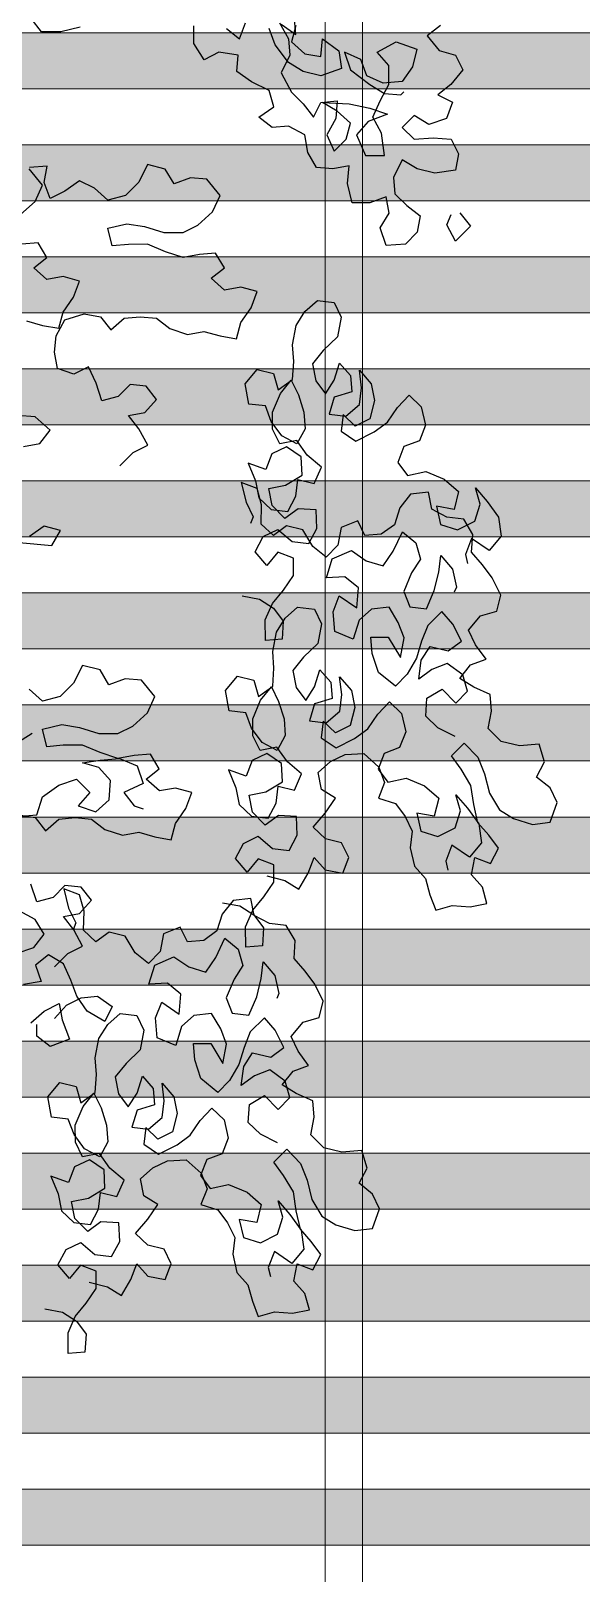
# Model space of a CAD drawing. Header units: millimetres. Extents: x 1564 to 2013, y 216 to 285.
# Drawn here: x 1683.288 to 1684.761, y 225.075 to 229.205 of the extents above; entities that cross this region are included whole.
import ezdxf

# ---------------------------------------------------------------- set-up
doc = ezdxf.new("R2010")
doc.units = ezdxf.units.MM
doc.header["$LTSCALE"] = 10
doc.layers.get('0').update_dxf_attribs({"color": 90})
doc.layers.add('cinza 03', color=252, linetype='Continuous', lineweight=13)
doc.layers.add('PN-01', color=90, linetype='Continuous', lineweight=13)
doc.layers.add('ÁRVORE PRESERVADA', color=252, linetype='Continuous')

# ---------------------------------------------------------------- blocks, each defined once
blk = doc.blocks.new('A$C338F7350')
for points in [[(9.8173, 10.5902), (9.7728, 10.5556), (9.8124, 10.5062), (9.8668, 10.4914), (9.8915, 10.442), (9.852, 10.3926), (9.8076, 10.3579), (9.857, 10.3333), (9.8373, 10.2789), (9.778, 10.2591), (9.7286, 10.2887), (9.6891, 10.2491), (9.7286, 10.2096), (9.7929, 10.2146), (9.8522, 10.2097), (9.877, 10.1603), (9.8671, 10.1059), (9.7979, 10.096), (9.7386, 10.1108), (9.6892, 10.1404), (9.6596, 10.081), (9.6646, 10.0267), (9.7041, 9.9872), (9.7486, 9.9526), (9.7388, 9.8982), (9.6993, 9.8587), (9.6351, 9.8537), (9.6152, 9.9129), (9.6448, 9.9624), (9.6349, 10.0168), (9.5806, 9.9969), (9.5212, 9.9969), (9.5064, 10.0611), (9.5112, 10.1204), (9.4569, 10.1105), (9.4025, 10.1154), (9.3728, 10.1648), (9.3629, 10.2241), (9.3085, 10.2537), (9.2541, 10.2487), (9.2096, 10.2833), (9.259, 10.3179), (9.2441, 10.3723), (9.1848, 10.4019), (9.1353, 10.4364), (9.1402, 10.4908), (9.076, 10.5006), (9.0266, 10.4758), (8.9919, 10.5302), (8.9919, 10.5895)], [(8.6113, 10.5842), (8.5471, 10.5693), (8.4828, 10.5693), (8.4482, 10.6137)], [(9.2835, 10.5947), (9.3329, 10.5601), (9.3279, 10.6244)], [(9.3329, 10.5898), (9.3181, 10.5354), (9.3626, 10.4959), (9.417, 10.4861), (9.4219, 10.5454), (9.4763, 10.5059), (9.4862, 10.4466), (9.4171, 10.4218), (9.3577, 10.4366), (9.3083, 10.4662), (9.2638, 10.5255), (9.2439, 10.5798)], [(9.1006, 10.5797), (9.1451, 10.5451), (9.1648, 10.5995)], [(9.2785, 10.5996), (9.3082, 10.5453), (9.3132, 10.4909), (9.2836, 10.4316), (9.3183, 10.3674), (9.3578, 10.3279), (9.3925, 10.2834), (9.4171, 10.3329), (9.4715, 10.3379), (9.4666, 10.2785), (9.437, 10.2242), (9.4618, 10.1698), (9.5013, 10.2094), (9.5161, 10.2638), (9.4715, 10.3033), (9.4221, 10.3329), (9.5111, 10.328), (9.5803, 10.3133), (9.6396, 10.2935), (9.5754, 10.2688), (9.5359, 10.2242), (9.5656, 10.1551), (9.6298, 10.1551), (9.6199, 10.2293), (9.5902, 10.2836), (9.6148, 10.338), (9.6444, 10.3924), (9.6444, 10.4566), (9.6048, 10.5011), (9.669, 10.5357), (9.7382, 10.5111), (9.7235, 10.4518), (9.6889, 10.4023), (9.6247, 10.3973), (9.5703, 10.422), (9.5505, 10.4763), (9.4961, 10.501), (9.5159, 10.4417), (9.5802, 10.3923), (9.6296, 10.3627), (9.684, 10.3578), (9.6939, 10.3677)], [(8.4317, 9.6011), (8.486, 9.5863), (8.5404, 9.5765), (8.5552, 9.6309), (8.5897, 9.6803), (8.6095, 9.7347), (8.5551, 9.7495), (8.5007, 9.7396), (8.4562, 9.7791), (8.5007, 9.8137), (8.471, 9.8631), (8.4166, 9.8581)], [(8.4116, 9.957), (8.4609, 10.0015), (8.4856, 10.0559), (8.4411, 10.1102)], [(8.7441, 9.1162), (8.7886, 9.1607), (8.838, 9.1855), (8.8083, 9.2398), (8.7736, 9.2843), (8.828, 9.2942), (8.8675, 9.3387), (8.8328, 9.3832), (8.7785, 9.3881), (8.739, 9.3485), (8.6846, 9.3336), (8.6648, 9.3929), (8.64, 9.4473), (8.5906, 9.4225), (8.5362, 9.4422), (8.5263, 9.4966), (8.5312, 9.551), (8.5608, 9.6054), (8.625, 9.6252), (8.6794, 9.6154), (8.7141, 9.5709), (8.7585, 9.6105), (8.8129, 9.6155), (8.8672, 9.6106), (8.9117, 9.576), (8.9711, 9.5563), (9.0254, 9.5662), (9.0798, 9.5515), (9.1342, 9.5416), (9.149, 9.596), (9.1835, 9.6455), (9.2032, 9.6999), (9.1489, 9.7146), (9.0945, 9.7047), (9.05, 9.7442), (9.0944, 9.7788), (9.0647, 9.8282), (9.0104, 9.8232), (8.956, 9.8133), (8.8967, 9.833), (8.8374, 9.8577), (8.7731, 9.8576), (8.7187, 9.8526), (8.7039, 9.9119), (8.7681, 9.9268), (8.8274, 9.917), (8.8917, 9.8973), (8.9559, 9.8973), (9.0053, 9.9221), (9.0547, 9.9666), (9.0794, 10.021), (9.0349, 10.0753), (8.9805, 10.0802), (8.9261, 10.0604), (8.8964, 10.1098), (8.8371, 10.1246), (8.8075, 10.0652), (8.7631, 10.0207), (8.7038, 10.0058), (8.6593, 10.0453), (8.6098, 10.07), (8.5604, 10.0354), (8.511, 10.0106), (8.4912, 10.0649), (8.501, 10.1193), (8.4417, 10.1143)], [(9.8821, 9.9626), (9.9167, 9.9182), (9.8673, 9.8687), (9.8376, 9.923), (9.8524, 9.9576)], [(9.1534, 8.6805), (9.2119, 8.6697), (9.2586, 8.6401), (9.2909, 8.5961), (9.2868, 8.5359), (9.2318, 8.5316), (9.2307, 8.6002), (9.2552, 8.6554), (9.2915, 8.7004), (9.3253, 8.7496), (9.3251, 8.8073), (9.2725, 8.8275), (9.2362, 8.7825), (9.1971, 8.8281), (9.224, 8.8791), (9.2731, 8.9029), (9.3207, 8.8624), (9.3767, 8.8557), (9.4037, 8.9067), (9.401, 8.9685), (9.3408, 8.9726), (9.2968, 8.9403), (9.2534, 8.9834), (9.2423, 9.0402), (9.299, 9.0513), (9.354, 9.0845), (9.3513, 9.1464), (9.3021, 9.1802), (9.253, 9.1563), (9.2328, 9.1037), (9.1734, 9.1256), (9.1981, 9.0655), (9.2093, 9.0087), (9.2501, 8.9698), (9.306, 8.9632), (9.333, 9.0141), (9.3397, 9.0701), (9.3939, 9.0567), (9.4184, 9.1118), (9.3708, 9.1524), (9.3359, 9.2006), (9.2791, 9.1894), (9.2553, 9.2385), (9.2551, 9.2962), (9.2812, 9.3581), (9.3176, 9.4031), (9.3414, 9.354), (9.3594, 9.2956), (9.3638, 9.2405), (9.3368, 9.1896), (9.2859, 9.2166), (9.251, 9.2648), (9.2313, 9.3165), (9.1754, 9.3231), (9.1633, 9.3909), (9.2039, 9.4384), (9.2582, 9.425), (9.2736, 9.3708), (9.3218, 9.4057), (9.3259, 9.4659), (9.3215, 9.521), (9.334, 9.5863), (9.3636, 9.633), (9.405, 9.6695), (9.461, 9.6629), (9.4848, 9.6138), (9.4723, 9.5485), (9.4249, 9.5026), (9.3886, 9.4576), (9.3998, 9.4008), (9.4321, 9.3568), (9.4617, 9.4035), (9.4793, 9.4604), (9.5159, 9.4189), (9.5203, 9.3639), (9.4618, 9.3459), (9.4442, 9.2891), (9.5001, 9.2824), (9.5458, 9.3215), (9.5524, 9.3775), (9.5455, 9.4368), (9.5846, 9.3912), (9.5958, 9.3344), (9.5807, 9.2733), (9.5316, 9.2495), (9.4908, 9.2883), (9.4842, 9.2324), (9.5334, 9.1986), (9.5952, 9.2301), (9.6392, 9.2625), (9.673, 9.3117), (9.7118, 9.3525), (9.7526, 9.3136), (9.7664, 9.2526), (9.7462, 9.2), (9.6945, 9.1804), (9.6743, 9.1278), (9.7066, 9.0838), (9.7676, 9.0975), (9.8296, 9.0714), (9.8772, 9.0308), (9.8621, 8.9698), (9.8035, 8.9806), (9.8173, 8.9196), (9.8741, 8.902), (9.9317, 8.931), (9.9493, 8.9878), (9.9339, 9.042), (9.973, 8.9964), (10.0105, 8.9439), (10.02, 8.8804), (9.9794, 8.8328), (9.9208, 8.8725), (9.9006, 8.8199), (9.9075, 8.7894)], [(8.4076, 8.8597), (8.5164, 8.8499), (8.546, 8.8994), (8.4916, 8.9142), (8.4422, 8.8795)], [(8.4222, 9.181), (8.4765, 9.1909), (8.5111, 9.2355), (8.4616, 9.2799), (8.4023, 9.2848)], [(9.2356, 7.7432), (9.2967, 7.7281), (9.3434, 7.6986), (9.3746, 7.7521), (9.3948, 7.8047), (9.4313, 7.7633), (9.4899, 7.7524), (9.5101, 7.805), (9.4862, 7.8541), (9.4319, 7.8675), (9.3911, 7.9064), (9.4317, 7.954), (9.4654, 8.0032), (9.4187, 8.0328), (9.4076, 8.0895), (9.449, 8.1261), (9.4981, 8.15), (9.56, 8.1527), (9.6101, 8.1079), (9.6297, 8.0562), (9.6095, 8.0036), (9.6664, 7.986), (9.6987, 7.942), (9.7226, 7.8929), (9.7159, 7.8369), (9.7297, 7.7759), (9.7662, 7.7345), (9.7816, 7.6803), (9.8013, 7.6286), (9.8555, 7.644), (9.9157, 7.64), (9.9724, 7.6511), (9.957, 7.7053), (9.9205, 7.7468), (9.9313, 7.8053), (9.9839, 7.7851), (10.0109, 7.836), (9.9786, 7.88), (9.942, 7.9214), (9.9283, 7.9824), (9.9188, 8.046), (9.8856, 8.101), (9.8533, 8.145), (9.8964, 8.1883), (9.9423, 8.141), (9.9645, 8.0851), (9.9808, 8.0199), (10.014, 7.9649), (10.0607, 7.9353), (10.1243, 7.916), (10.1836, 7.9229), (10.2072, 7.9891), (10.1833, 8.0382), (10.1383, 8.0745), (10.1653, 8.1255), (10.1473, 8.1839), (10.0812, 8.1787), (10.0201, 8.1937), (9.9768, 8.2369), (9.9876, 8.2954), (9.9833, 8.3505), (9.9281, 8.3749), (9.8814, 8.4044), (9.9177, 8.4495), (9.9694, 8.4691), (9.9345, 8.5173), (9.9106, 8.5664), (9.9512, 8.614), (10.0054, 8.6294), (10.0188, 8.6837), (9.9898, 8.7412), (9.9575, 8.7852), (9.9209, 8.8267), (9.925, 8.8868), (9.8944, 8.9376), (9.8384, 8.9443), (9.7875, 8.9712), (9.7763, 9.028), (9.717, 9.0211), (9.6807, 8.976), (9.663, 8.9192), (9.619, 8.8869), (9.5639, 8.8825), (9.5401, 8.9316), (9.4842, 8.9094), (9.4733, 8.8509), (9.4345, 8.8101), (9.3894, 8.8464), (9.3562, 8.9014), (9.3019, 8.9148), (9.258, 8.8825), (9.2172, 8.9214), (9.2187, 8.9858), (9.2033, 9.04), (9.1507, 9.0602), (9.167, 8.995), (9.1908, 8.9459), (9.1816, 8.923)], [(9.8658, 8.2103), (9.8081, 8.2389), (9.7673, 8.2778), (9.7714, 8.338), (9.8222, 8.3687), (9.8681, 8.3213), (9.9069, 8.3621), (9.8915, 8.4163), (9.8397, 8.4543), (9.7881, 8.4347), (9.7441, 8.4024), (9.7524, 8.4651), (9.7819, 8.5118), (9.843, 8.4967), (9.887, 8.529), (9.858, 8.5866), (9.8215, 8.628), (9.7741, 8.5821), (9.7539, 8.5295), (9.7363, 8.4727), (9.7051, 8.4192), (9.6662, 8.3784), (9.6093, 8.4249), (9.5887, 8.4876), (9.5844, 8.5426), (9.642, 8.5428), (9.6829, 8.4751), (9.6954, 8.5404), (9.6758, 8.592), (9.6451, 8.6428), (9.5858, 8.6359), (9.5444, 8.5993), (9.525, 8.5357), (9.4631, 8.5618), (9.4578, 8.6279), (9.478, 8.6805), (9.5366, 8.6408), (9.5424, 8.7078), (9.4974, 8.7441), (9.4355, 8.7414), (9.4548, 8.8051), (9.5192, 8.8324), (9.5684, 8.7986), (9.6252, 8.7809), (9.659, 8.8302), (9.6894, 8.8947), (9.7344, 8.8584), (9.7498, 8.8042), (9.7202, 8.7575), (9.6941, 8.6955), (9.7138, 8.6439), (9.7697, 8.6372), (9.7958, 8.6992), (9.8109, 8.7602), (9.8176, 8.8162), (9.8567, 8.7705), (9.8704, 8.7095), (9.8628, 8.6934)], [(9.0875, 7.6538), (9.146, 7.643), (9.1927, 7.6134), (9.225, 7.5694), (9.221, 7.5092), (9.1659, 7.5049), (9.1648, 7.5735), (9.1893, 7.6287), (9.2256, 7.6737), (9.2594, 7.723), (9.2592, 7.7806), (9.2066, 7.8008), (9.1703, 7.7558), (9.1312, 7.8014), (9.1582, 7.8524), (9.2073, 7.8762), (9.2548, 7.8357), (9.3108, 7.829), (9.3378, 7.88), (9.3351, 7.9418), (9.2749, 7.9459), (9.2309, 7.9136), (9.1876, 7.9567), (9.1764, 8.0135), (9.2331, 8.0246), (9.2881, 8.0578), (9.2854, 8.1197), (9.2362, 8.1535), (9.1871, 8.1296), (9.1669, 8.077), (9.1075, 8.0989), (9.1322, 8.0388), (9.1434, 7.982), (9.1842, 7.9431), (9.2402, 7.9365), (9.2671, 7.9874), (9.2738, 8.0434), (9.3281, 8.03), (9.3525, 8.0851), (9.3049, 8.1257), (9.27, 8.1739), (9.2133, 8.1628), (9.1894, 8.2118), (9.1893, 8.2695), (9.2154, 8.3314), (9.2517, 8.3765), (9.2756, 8.3274), (9.2935, 8.2689), (9.2979, 8.2138), (9.2709, 8.1629), (9.22, 8.1899), (9.1851, 8.2381), (9.1655, 8.2898), (9.1095, 8.2964), (9.0975, 8.3642), (9.138, 8.4118), (9.1923, 8.3983), (9.2077, 8.3441), (9.2559, 8.379), (9.26, 8.4392), (9.2556, 8.4943), (9.2681, 8.5596), (9.2977, 8.6063), (9.3391, 8.6428), (9.3951, 8.6362), (9.419, 8.5871), (9.4064, 8.5218), (9.3591, 8.4759), (9.3227, 8.4309), (9.3339, 8.3741), (9.3662, 8.3301), (9.3958, 8.3768), (9.4134, 8.4337), (9.45, 8.3922), (9.4544, 8.3372), (9.3959, 8.3192), (9.3783, 8.2624), (9.4343, 8.2557), (9.4799, 8.2949), (9.4865, 8.3508), (9.4796, 8.4101), (9.5187, 8.3645), (9.5299, 8.3077), (9.5148, 8.2466), (9.4657, 8.2228), (9.4249, 8.2616), (9.4183, 8.2057), (9.4675, 8.1719), (9.5293, 8.2034), (9.5733, 8.2358), (9.6071, 8.285), (9.646, 8.3258), (9.6868, 8.2869), (9.7005, 8.2259), (9.6803, 8.1733), (9.6286, 8.1537), (9.6084, 8.1011), (9.6408, 8.0571), (9.7018, 8.0708), (9.7637, 8.0447), (9.8113, 8.0042), (9.7962, 7.9431), (9.7377, 7.954), (9.7514, 7.893), (9.8082, 7.8753), (9.8658, 7.9043), (9.8834, 7.9611), (9.868, 8.0153), (9.9072, 7.9697), (9.9446, 7.9172), (9.9541, 7.8537), (9.9135, 7.8061), (9.8549, 7.8458), (9.8347, 7.7932), (9.8416, 7.7627)], [(8.5261, 7.4393), (8.5705, 7.4839), (8.6199, 7.5086), (8.5902, 7.563), (8.5556, 7.6074), (8.61, 7.6173), (8.6495, 7.6619), (8.6148, 7.7063), (8.5605, 7.7112), (8.5209, 7.6716), (8.4666, 7.6567), (8.4468, 7.716)], [(8.407, 7.9483), (8.4614, 7.9385), (8.496, 7.894), (8.5405, 7.9336), (8.5948, 7.9386), (8.6492, 7.9337), (8.6937, 7.8991), (8.7531, 7.8794), (8.8074, 7.8894), (8.8618, 7.8746), (8.9162, 7.8647), (8.9309, 7.9191), (8.9655, 7.9686), (8.9852, 8.023), (8.9308, 8.0377), (8.8765, 8.0278), (8.832, 8.0673), (8.8764, 8.1019), (8.8467, 8.1513), (8.7924, 8.1464), (8.738, 8.1364), (8.6787, 8.1561), (8.6193, 8.1808), (8.5551, 8.1807), (8.5007, 8.1757), (8.4858, 8.235), (8.5501, 8.2499), (8.6094, 8.2401), (8.6737, 8.2204), (8.7379, 8.2204), (8.7873, 8.2452), (8.8367, 8.2897), (8.8614, 8.3441), (8.8168, 8.3984), (8.7625, 8.4033), (8.7081, 8.3835), (8.6784, 8.4329), (8.6191, 8.4477), (8.5895, 8.3883), (8.545, 8.3438), (8.4858, 8.3289), (8.4412, 8.3684)], [(8.4513, 8.2202), (8.3969, 8.1855)], [(8.5263, 7.2663), (8.5658, 7.3109), (8.6152, 7.3356), (8.6695, 7.3406), (8.719, 7.3061), (8.6943, 7.2566), (8.635, 7.2912), (8.6003, 7.3406), (8.5805, 7.3949), (8.5558, 7.4492), (8.5063, 7.4789), (8.4618, 7.4442), (8.4817, 7.3899), (8.4224, 7.3799)], [(8.3976, 7.4837), (8.4569, 7.5035), (8.4914, 7.548), (8.4617, 7.5974), (8.4073, 7.627)], [(8.412, 7.9434), (8.4663, 7.9484), (8.486, 8.0077), (8.5404, 8.0473), (8.5997, 8.0671), (8.6442, 8.0227), (8.6047, 7.9781), (8.664, 7.9584), (8.7085, 7.998), (8.7133, 8.0623), (8.6738, 8.1067), (8.6194, 8.1215), (8.6787, 8.1314), (8.7429, 8.1364), (8.8023, 8.1118), (8.8221, 8.0525), (8.7579, 8.0228), (8.7925, 7.9783), (8.8222, 7.9684)], [(8.6418, 6.3831), (8.7029, 6.368), (8.7496, 6.3385), (8.7808, 6.392), (8.801, 6.4446), (8.8376, 6.4031), (8.8961, 6.3923), (8.9163, 6.4449), (8.8924, 6.494), (8.8381, 6.5074), (8.7973, 6.5463), (8.8379, 6.5939), (8.8717, 6.6431), (8.825, 6.6727), (8.8138, 6.7294), (8.8552, 6.766), (8.9043, 6.7898), (8.9662, 6.7925), (9.0163, 6.7478), (9.036, 6.6961), (9.0158, 6.6435), (9.0726, 6.6259), (9.1049, 6.5819), (9.1288, 6.5328), (9.1222, 6.4768), (9.1359, 6.4158), (9.1725, 6.3744), (9.1879, 6.3202), (9.2075, 6.2685), (9.2617, 6.2839), (9.3219, 6.2798), (9.3787, 6.291), (9.3633, 6.3452), (9.3267, 6.3867), (9.3376, 6.4452), (9.3902, 6.425), (9.4171, 6.4759), (9.3848, 6.5199), (9.3483, 6.5613), (9.3345, 6.6223), (9.325, 6.6859), (9.2918, 6.7409), (9.2595, 6.7849), (9.3026, 6.8282), (9.3485, 6.7809), (9.3707, 6.725), (9.387, 6.6598), (9.4202, 6.6048), (9.4669, 6.5752), (9.5305, 6.5559), (9.5898, 6.5628), (9.6134, 6.629), (9.5895, 6.6781), (9.5445, 6.7144), (9.5715, 6.7654), (9.5535, 6.8238), (9.4874, 6.8185), (9.4264, 6.8336), (9.383, 6.8767), (9.3939, 6.9353), (9.3895, 6.9903), (9.3343, 7.0148), (9.2876, 7.0443), (9.324, 7.0893), (9.3756, 7.109), (9.3407, 7.1572), (9.3169, 7.2063), (9.3574, 7.2539), (9.4116, 7.2693), (9.425, 7.3236), (9.3961, 7.3811), (9.3637, 7.4251), (9.3272, 7.4665), (9.3312, 7.5267), (9.3006, 7.5775), (9.2446, 7.5841), (9.1937, 7.6111), (9.1825, 7.6679), (9.1232, 7.6609), (9.0869, 7.6159), (9.0692, 7.5591), (9.0253, 7.5268), (8.9702, 7.5224), (8.9463, 7.5715), (8.8904, 7.5493), (8.8796, 7.4908), (8.8407, 7.45), (8.7957, 7.4863), (8.7625, 7.5413), (8.7082, 7.5547), (8.6642, 7.5224), (8.6234, 7.5613), (8.6249, 7.6257), (8.6095, 7.6799), (8.5569, 7.7001), (8.5732, 7.6349), (8.597, 7.5858), (8.5878, 7.5629)], [(9.272, 6.8502), (9.2143, 6.8788), (9.1735, 6.9177), (9.1776, 6.9779), (9.2284, 7.0086), (9.2743, 6.9612), (9.3132, 7.002), (9.2978, 7.0562), (9.246, 7.0942), (9.1943, 7.0746), (9.1503, 7.0422), (9.1586, 7.105), (9.1882, 7.1517), (9.2492, 7.1366), (9.2932, 7.1689), (9.2642, 7.2265), (9.2277, 7.2679), (9.1803, 7.222), (9.1601, 7.1694), (9.1425, 7.1126), (9.1113, 7.0591), (9.0724, 7.0183), (9.0155, 7.0648), (8.995, 7.1274), (8.9906, 7.1825), (9.0482, 7.1827), (9.0891, 7.115), (9.1016, 7.1803), (9.082, 7.2319), (9.0513, 7.2827), (8.992, 7.2758), (8.9506, 7.2392), (8.9313, 7.1756), (8.8693, 7.2017), (8.8641, 7.2678), (8.8843, 7.3204), (8.9429, 7.2807), (8.9486, 7.3477), (8.9036, 7.384), (8.8417, 7.3813), (8.861, 7.4449), (8.9254, 7.4722), (8.9746, 7.4385), (9.0315, 7.4208), (9.0652, 7.4701), (9.0956, 7.5346), (9.1406, 7.4982), (9.156, 7.444), (9.1265, 7.3973), (9.1004, 7.3354), (9.12, 7.2837), (9.176, 7.2771), (9.2021, 7.3391), (9.2172, 7.4001), (9.2238, 7.4561), (9.2629, 7.4104), (9.2766, 7.3494), (9.269, 7.3333)], [(8.4472, 7.2514), (8.4916, 7.291), (8.541, 7.3158), (8.551, 7.2614), (8.5758, 7.1972), (8.5115, 7.1724), (8.467, 7.207), (8.467, 7.2465)], [(8.4937, 6.2937), (8.5522, 6.2829), (8.5989, 6.2533), (8.6313, 6.2093), (8.6272, 6.1491), (8.5721, 6.1447), (8.5711, 6.2134), (8.5955, 6.2686), (8.6318, 6.3136), (8.6656, 6.3628), (8.6655, 6.4205), (8.6128, 6.4407), (8.5765, 6.3957), (8.5374, 6.4413), (8.5644, 6.4923), (8.6135, 6.5161), (8.6611, 6.4756), (8.717, 6.4689), (8.744, 6.5199), (8.7413, 6.5817), (8.6811, 6.5858), (8.6371, 6.5535), (8.5938, 6.5966), (8.5826, 6.6534), (8.6394, 6.6645), (8.6944, 6.6977), (8.6917, 6.7596), (8.6424, 6.7934), (8.5933, 6.7695), (8.5731, 6.7169), (8.5137, 6.7388), (8.5385, 6.6787), (8.5496, 6.6219), (8.5904, 6.583), (8.6464, 6.5764), (8.6734, 6.6273), (8.68, 6.6833), (8.7343, 6.6699), (8.7587, 6.725), (8.7111, 6.7656), (8.6763, 6.8138), (8.6195, 6.8026), (8.5956, 6.8517), (8.5955, 6.9094), (8.6216, 6.9713), (8.6579, 7.0163), (8.6818, 6.9672), (8.6997, 6.9088), (8.7041, 6.8537), (8.6771, 6.8028), (8.6262, 6.8298), (8.5913, 6.878), (8.5717, 6.9296), (8.5157, 6.9363), (8.5037, 7.0041), (8.5442, 7.0516), (8.5985, 7.0382), (8.6139, 6.984), (8.6621, 7.0189), (8.6662, 7.0791), (8.6618, 7.1342), (8.6744, 7.1995), (8.7039, 7.2462), (8.7453, 7.2827), (8.8013, 7.2761), (8.8252, 7.227), (8.8126, 7.1617), (8.7653, 7.1158), (8.729, 7.0708), (8.7401, 7.014), (8.7725, 6.97), (8.802, 7.0167), (8.8197, 7.0736), (8.8562, 7.0321), (8.8606, 6.977), (8.8022, 6.9591), (8.7845, 6.9023), (8.8405, 6.8956), (8.8861, 6.9347), (8.8928, 6.9907), (8.8858, 7.05), (8.9249, 7.0043), (8.9361, 6.9476), (8.921, 6.8865), (8.8719, 6.8626), (8.8311, 6.9015), (8.8245, 6.8456), (8.8738, 6.8118), (8.9356, 6.8433), (8.9795, 6.8757), (9.0133, 6.9249), (9.0522, 6.9657), (9.093, 6.9268), (9.1067, 6.8658), (9.0865, 6.8132), (9.0349, 6.7936), (9.0147, 6.741), (9.047, 6.697), (9.108, 6.7107), (9.1699, 6.6846), (9.2175, 6.644), (9.2024, 6.583), (9.1439, 6.5938), (9.1576, 6.5328), (9.2145, 6.5152), (9.272, 6.5442), (9.2897, 6.601), (9.2743, 6.6552), (9.3134, 6.6095), (9.3508, 6.5571), (9.3603, 6.4935), (9.3198, 6.446), (9.2612, 6.4857), (9.241, 6.433), (9.2478, 6.4026)]]:
    blk.add_lwpolyline(points)

msp = doc.modelspace()

# ---------------------------------------------------------------- hatches: boundary and pattern name
at = {"layer": 'cinza 03'}
for points in [[(1680.6302, 229.2), (1680.6302, 229.05), (1696.7552, 229.05), (1696.7552, 229.2)], [(1680.6302, 228.9), (1680.6302, 228.75), (1696.7552, 228.75), (1696.7552, 228.9)], [(1680.6302, 228.6), (1680.6302, 228.45), (1696.7552, 228.45), (1696.7552, 228.6)], [(1680.6302, 228.3), (1680.6302, 228.15), (1696.7552, 228.15), (1696.7552, 228.3)], [(1680.6302, 228), (1680.6302, 227.85), (1696.7552, 227.85), (1696.7552, 228)], [(1680.6302, 227.7), (1680.6302, 227.55), (1696.7552, 227.55), (1696.7552, 227.7)], [(1680.6302, 227.4), (1680.6302, 227.25), (1696.7552, 227.25), (1696.7552, 227.4)], [(1680.6302, 227.1), (1680.6302, 226.95), (1696.7552, 226.95), (1696.7552, 227.1)], [(1680.6302, 226.8), (1680.6302, 226.65), (1696.7552, 226.65), (1696.7552, 226.8)], [(1680.6302, 226.5), (1680.6302, 226.35), (1696.7552, 226.35), (1696.7552, 226.5)], [(1680.6302, 226.2), (1680.6302, 226.05), (1696.7552, 226.05), (1696.7552, 226.2)], [(1680.6302, 225.9), (1680.6302, 225.75), (1696.7552, 225.75), (1696.7552, 225.9)], [(1680.6302, 225.6), (1680.6302, 225.45), (1696.7552, 225.45), (1696.7552, 225.6)], [(1680.6302, 225.3), (1680.6302, 225.15), (1696.7552, 225.15), (1696.7552, 225.3)]]:
    msp.add_hatch(color=256, dxfattribs=at).paths.add_polyline_path(points)

# ---------------------------------------------------------------- linework, layer by layer
for p, q in [((1684.0758, 243.95), (1684.0758, 221.1)), ((1684.1758, 243.95), (1684.1758, 221.1))]:
    msp.add_line(p, q, dxfattribs=at)
at = {"layer": 'PN-01'}
for points in [[(1680.6302, 229.2), (1680.6302, 229.05), (1696.7552, 229.05), (1696.7552, 229.2)], [(1680.6302, 228.9), (1680.6302, 228.75), (1696.7552, 228.75), (1696.7552, 228.9)], [(1680.6302, 228.6), (1680.6302, 228.45), (1696.7552, 228.45), (1696.7552, 228.6)], [(1680.6302, 228.3), (1680.6302, 228.15), (1696.7552, 228.15), (1696.7552, 228.3)], [(1680.6302, 228), (1680.6302, 227.85), (1696.7552, 227.85), (1696.7552, 228)], [(1680.6302, 227.7), (1680.6302, 227.55), (1696.7552, 227.55), (1696.7552, 227.7)], [(1680.6302, 227.4), (1680.6302, 227.25), (1696.7552, 227.25), (1696.7552, 227.4)], [(1680.6302, 227.1), (1680.6302, 226.95), (1696.7552, 226.95), (1696.7552, 227.1)], [(1680.6302, 226.8), (1680.6302, 226.65), (1696.7552, 226.65), (1696.7552, 226.8)], [(1680.6302, 226.5), (1680.6302, 226.35), (1696.7552, 226.35), (1696.7552, 226.5)], [(1680.6302, 226.2), (1680.6302, 226.05), (1696.7552, 226.05), (1696.7552, 226.2)], [(1680.6302, 225.9), (1680.6302, 225.75), (1696.7552, 225.75), (1696.7552, 225.9)], [(1680.6302, 225.6), (1680.6302, 225.45), (1696.7552, 225.45), (1696.7552, 225.6)], [(1680.6302, 225.3), (1680.6302, 225.15), (1696.7552, 225.15), (1696.7552, 225.3)]]:
    msp.add_lwpolyline(points, close=True, dxfattribs=at)

# ---------------------------------------------------------------- block references
at = {"layer": 'ÁRVORE PRESERVADA', "xscale": 0.7999999999999545, "yscale": 0.8000000000001819, "zscale": 0.8}
msp.add_blockref('A$C338F7350', (1676.5309, 220.7475), dxfattribs=at)

doc.saveas('drawing.dxf')
